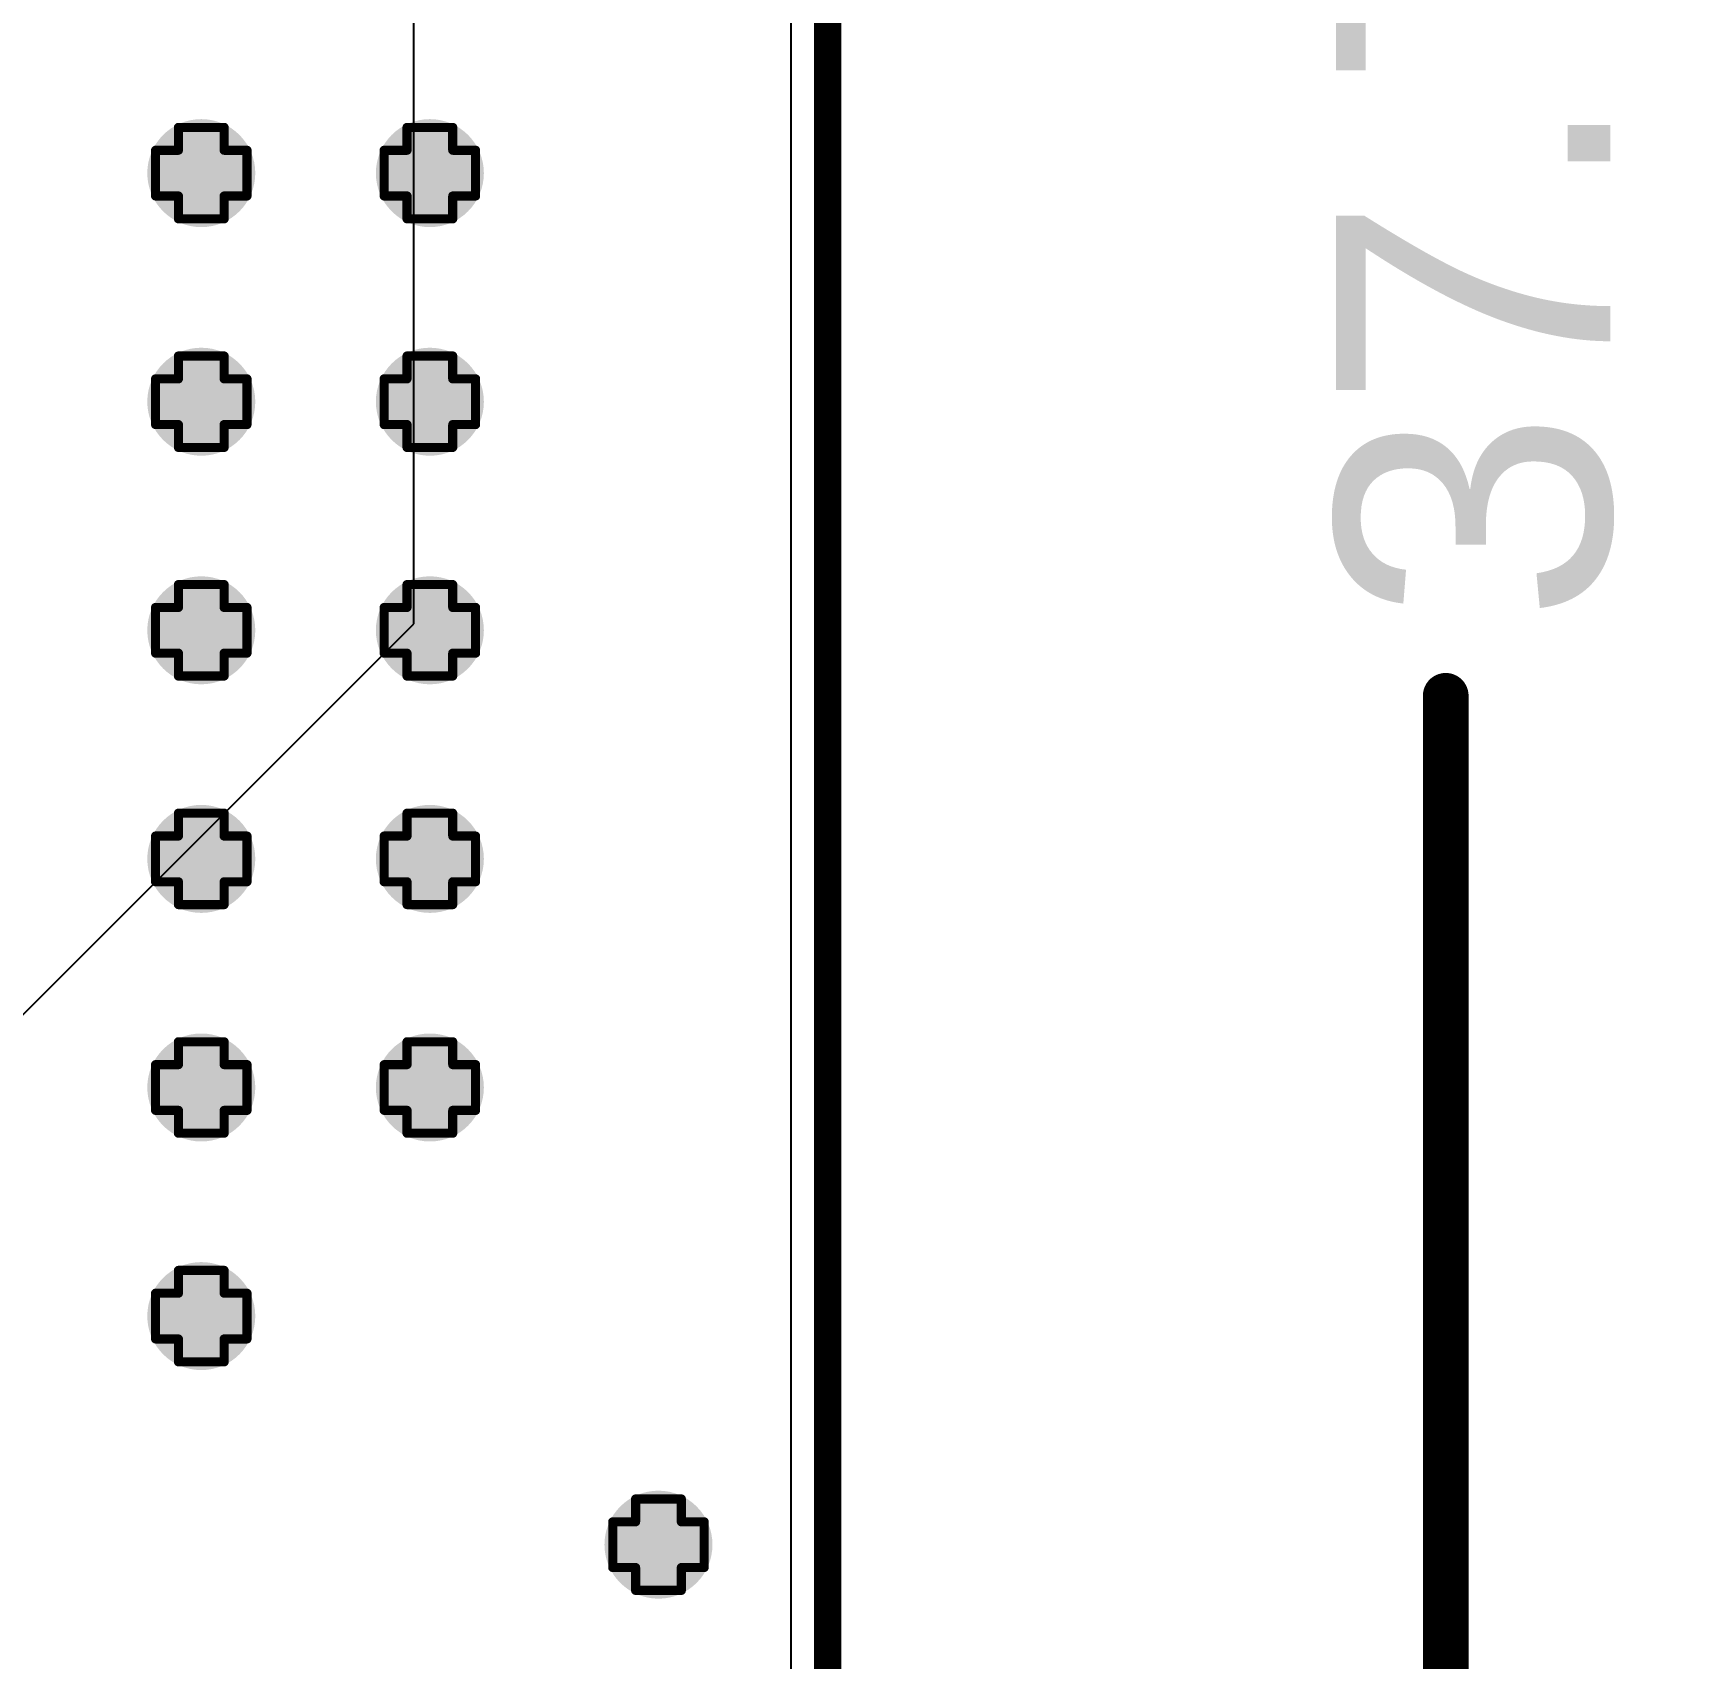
# Model space of a CAD drawing. Header units: inches. Extents: x -25 to 271, y -41 to 15.
# Drawn here: x 74.07 to 83.29, y -28.46 to -19.43 of the extents above; entities that cross this region are included whole.
import ezdxf

# ---------------------------------------------------------------- set-up
doc = ezdxf.new("R2010")
doc.units = ezdxf.units.IN
for name, color, linetype in [('Board_outline', 216, 'Continuous'), ('Bottom Layer', 5, 'Continuous'), ('Dimensions', 6, 'Continuous'), ('Drill Drawing', 1, 'Continuous'), ('Top Layer', 1, 'Continuous'), ('Via Holes', 16, 'Continuous')]:
    doc.layers.add(name, color=color, linetype=linetype)
doc.styles.add('Arial', font='', dxfattribs={"height": 0.2})
doc.styles.get('Arial').set_extended_font_data('Arial')

msp = doc.modelspace()

# ---------------------------------------------------------------- hatches: boundary and pattern name
at = {"layer": 'Bottom Layer'}
h = msp.add_hatch(color=5, dxfattribs=at)
edge = h.paths.add_edge_path()
edge.add_arc((75.0011, -20.2085), 0.3, 0, 360)
h = msp.add_hatch(color=5, dxfattribs=at)
edge = h.paths.add_edge_path()
edge.add_arc((76.2711, -20.2085), 0.3, 0, 360)
h = msp.add_hatch(color=5, dxfattribs=at)
edge = h.paths.add_edge_path()
edge.add_arc((75.0011, -21.4785), 0.3, 0, 360)
h = msp.add_hatch(color=5, dxfattribs=at)
edge = h.paths.add_edge_path()
edge.add_arc((76.2711, -21.4785), 0.3, 0, 360)
h = msp.add_hatch(color=5, dxfattribs=at)
edge = h.paths.add_edge_path()
edge.add_arc((75.0011, -22.7485), 0.3, 0, 360)
h = msp.add_hatch(color=5, dxfattribs=at)
edge = h.paths.add_edge_path()
edge.add_arc((76.2711, -22.7485), 0.3, 0, 360)
h = msp.add_hatch(color=5, dxfattribs=at)
edge = h.paths.add_edge_path()
edge.add_arc((75.0011, -24.0185), 0.3, 0, 360)
h = msp.add_hatch(color=5, dxfattribs=at)
edge = h.paths.add_edge_path()
edge.add_arc((76.2711, -24.0185), 0.3, 0, 360)
h = msp.add_hatch(color=5, dxfattribs=at)
edge = h.paths.add_edge_path()
edge.add_arc((75.0011, -25.2885), 0.3, 0, 360)
h = msp.add_hatch(color=5, dxfattribs=at)
edge = h.paths.add_edge_path()
edge.add_arc((76.2711, -25.2885), 0.3, 0, 360)
h = msp.add_hatch(color=5, dxfattribs=at)
edge = h.paths.add_edge_path()
edge.add_arc((75.0011, -26.5585), 0.3, 0, 360)
h = msp.add_hatch(color=5, dxfattribs=at)
edge = h.paths.add_edge_path()
edge.add_arc((77.5411, -27.8285), 0.3, 0, 360)
at = {"layer": 'Top Layer'}
h = msp.add_hatch(color=1, dxfattribs=at)
edge = h.paths.add_edge_path()
edge.add_arc((75.0011, -20.2085), 0.3, 0, 360)
h = msp.add_hatch(color=1, dxfattribs=at)
edge = h.paths.add_edge_path()
edge.add_arc((76.2711, -20.2085), 0.3, 0, 360)
h = msp.add_hatch(color=1, dxfattribs=at)
edge = h.paths.add_edge_path()
edge.add_arc((75.0011, -21.4785), 0.3, 0, 360)
h = msp.add_hatch(color=1, dxfattribs=at)
edge = h.paths.add_edge_path()
edge.add_arc((76.2711, -21.4785), 0.3, 0, 360)
h = msp.add_hatch(color=1, dxfattribs=at)
edge = h.paths.add_edge_path()
edge.add_arc((75.0011, -22.7485), 0.3, 0, 360)
h = msp.add_hatch(color=1, dxfattribs=at)
edge = h.paths.add_edge_path()
edge.add_arc((76.2711, -22.7485), 0.3, 0, 360)
h = msp.add_hatch(color=1, dxfattribs=at)
edge = h.paths.add_edge_path()
edge.add_arc((75.0011, -24.0185), 0.3, 0, 360)
h = msp.add_hatch(color=1, dxfattribs=at)
edge = h.paths.add_edge_path()
edge.add_arc((76.2711, -24.0185), 0.3, 0, 360)
h = msp.add_hatch(color=1, dxfattribs=at)
edge = h.paths.add_edge_path()
edge.add_arc((75.0011, -25.2885), 0.3, 0, 360)
h = msp.add_hatch(color=1, dxfattribs=at)
edge = h.paths.add_edge_path()
edge.add_arc((76.2711, -25.2885), 0.3, 0, 360)
h = msp.add_hatch(color=1, dxfattribs=at)
edge = h.paths.add_edge_path()
edge.add_arc((75.0011, -26.5585), 0.3, 0, 360)
h = msp.add_hatch(color=1, dxfattribs=at)
edge = h.paths.add_edge_path()
edge.add_arc((77.5411, -27.8285), 0.3, 0, 360)
at = {"layer": 'Via Holes'}
h = msp.add_hatch(color=7, dxfattribs=at)
edge = h.paths.add_edge_path()
edge.add_arc((75.0011, -20.2085), 0.15, 0, 360)
h = msp.add_hatch(color=7, dxfattribs=at)
edge = h.paths.add_edge_path()
edge.add_arc((76.2711, -20.2085), 0.15, 0, 360)
h = msp.add_hatch(color=7, dxfattribs=at)
edge = h.paths.add_edge_path()
edge.add_arc((75.0011, -21.4785), 0.15, 0, 360)
h = msp.add_hatch(color=7, dxfattribs=at)
edge = h.paths.add_edge_path()
edge.add_arc((76.2711, -21.4785), 0.15, 0, 360)
h = msp.add_hatch(color=7, dxfattribs=at)
edge = h.paths.add_edge_path()
edge.add_arc((75.0011, -22.7485), 0.15, 0, 360)
h = msp.add_hatch(color=7, dxfattribs=at)
edge = h.paths.add_edge_path()
edge.add_arc((76.2711, -22.7485), 0.15, 0, 360)
h = msp.add_hatch(color=7, dxfattribs=at)
edge = h.paths.add_edge_path()
edge.add_arc((75.0011, -24.0185), 0.15, 0, 360)
h = msp.add_hatch(color=7, dxfattribs=at)
edge = h.paths.add_edge_path()
edge.add_arc((76.2711, -24.0185), 0.15, 0, 360)
h = msp.add_hatch(color=7, dxfattribs=at)
edge = h.paths.add_edge_path()
edge.add_arc((75.0011, -25.2885), 0.15, 0, 360)
h = msp.add_hatch(color=7, dxfattribs=at)
edge = h.paths.add_edge_path()
edge.add_arc((76.2711, -25.2885), 0.15, 0, 360)
h = msp.add_hatch(color=7, dxfattribs=at)
edge = h.paths.add_edge_path()
edge.add_arc((75.0011, -26.5585), 0.15, 0, 360)
h = msp.add_hatch(color=7, dxfattribs=at)
edge = h.paths.add_edge_path()
edge.add_arc((77.5411, -27.8285), 0.15, 0, 360)

# ---------------------------------------------------------------- linework, layer by layer
at = {"layer": 'Board_outline', "const_width": 0.1524}
msp.add_lwpolyline([(78.4812, -32.9885), (78.4812, 2.0114)], dxfattribs=at)
at = {"layer": 'Bottom Layer'}
msp.add_line((78.2773, -12.6831), (78.2773, -32.9885), dxfattribs=at)
at = {"layer": 'Dimensions', "const_width": 0.254}
msp.add_lwpolyline([(81.915, -34.3378), (81.915, -23.1124)], dxfattribs=at)
at = {"layer": 'Dimensions', "const_width": 0.127}
msp.add_lwpolyline([(81.8515, -23.1124, 1), (81.9785, -23.1124, 1)], format="xyb", close=True, dxfattribs=at)
at = {"layer": 'Drill Drawing', "const_width": 0.0508}
for points in [[(74.8741, -20.0815), (74.8741, -19.9545)], [(74.8741, -19.9545), (75.1281, -19.9545)], [(75.1281, -20.0815), (75.1281, -19.9545)], [(76.1441, -20.0815), (76.1441, -19.9545)], [(76.1441, -19.9545), (76.3981, -19.9545)], [(76.3981, -20.0815), (76.3981, -19.9545)], [(74.7471, -20.3355), (74.7471, -20.0815)], [(74.7471, -20.0815), (74.8741, -20.0815)], [(75.1281, -20.0815), (75.2551, -20.0815)], [(75.2551, -20.3355), (75.2551, -20.0815)], [(76.0171, -20.3355), (76.0171, -20.0815)], [(76.0171, -20.0815), (76.1441, -20.0815)], [(76.3981, -20.0815), (76.5251, -20.0815)], [(76.5251, -20.3355), (76.5251, -20.0815)], [(74.7471, -20.3355), (74.8741, -20.3355)], [(74.8741, -20.4625), (74.8741, -20.3355)], [(75.1281, -20.3355), (75.2551, -20.3355)], [(75.1281, -20.4625), (75.1281, -20.3355)], [(76.0171, -20.3355), (76.1441, -20.3355)], [(76.1441, -20.4625), (76.1441, -20.3355)], [(76.3981, -20.3355), (76.5251, -20.3355)], [(76.3981, -20.4625), (76.3981, -20.3355)], [(74.8741, -20.4625), (75.1281, -20.4625)], [(76.1441, -20.4625), (76.3981, -20.4625)], [(74.8741, -21.3515), (74.8741, -21.2245)], [(74.8741, -21.2245), (75.1281, -21.2245)], [(75.1281, -21.3515), (75.1281, -21.2245)], [(76.1441, -21.3515), (76.1441, -21.2245)], [(76.1441, -21.2245), (76.3981, -21.2245)], [(76.3981, -21.3515), (76.3981, -21.2245)], [(74.7471, -21.6055), (74.7471, -21.3515)], [(74.7471, -21.3515), (74.8741, -21.3515)], [(75.1281, -21.3515), (75.2551, -21.3515)], [(75.2551, -21.6055), (75.2551, -21.3515)], [(76.0171, -21.6055), (76.0171, -21.3515)], [(76.0171, -21.3515), (76.1441, -21.3515)], [(76.3981, -21.3515), (76.5251, -21.3515)], [(76.5251, -21.6055), (76.5251, -21.3515)], [(74.7471, -21.6055), (74.8741, -21.6055)], [(74.8741, -21.7325), (74.8741, -21.6055)], [(75.1281, -21.6055), (75.2551, -21.6055)], [(75.1281, -21.7325), (75.1281, -21.6055)], [(76.0171, -21.6055), (76.1441, -21.6055)], [(76.1441, -21.7325), (76.1441, -21.6055)], [(76.3981, -21.6055), (76.5251, -21.6055)], [(76.3981, -21.7325), (76.3981, -21.6055)], [(74.8741, -21.7325), (75.1281, -21.7325)], [(76.1441, -21.7325), (76.3981, -21.7325)], [(74.8741, -22.6215), (74.8741, -22.4945)], [(74.8741, -22.4945), (75.1281, -22.4945)], [(75.1281, -22.6215), (75.1281, -22.4945)], [(76.1441, -22.6215), (76.1441, -22.4945)], [(76.1441, -22.4945), (76.3981, -22.4945)], [(76.3981, -22.6215), (76.3981, -22.4945)], [(74.7471, -22.8755), (74.7471, -22.6215)], [(74.7471, -22.6215), (74.8741, -22.6215)], [(75.1281, -22.6215), (75.2551, -22.6215)], [(75.2551, -22.8755), (75.2551, -22.6215)], [(76.0171, -22.8755), (76.0171, -22.6215)], [(76.0171, -22.6215), (76.1441, -22.6215)], [(76.3981, -22.6215), (76.5251, -22.6215)], [(76.5251, -22.8755), (76.5251, -22.6215)], [(74.7471, -22.8755), (74.8741, -22.8755)], [(74.8741, -23.0025), (74.8741, -22.8755)], [(75.1281, -22.8755), (75.2551, -22.8755)], [(75.1281, -23.0025), (75.1281, -22.8755)], [(76.0171, -22.8755), (76.1441, -22.8755)], [(76.1441, -23.0025), (76.1441, -22.8755)], [(76.3981, -22.8755), (76.5251, -22.8755)], [(76.3981, -23.0025), (76.3981, -22.8755)], [(74.8741, -23.0025), (75.1281, -23.0025)], [(76.1441, -23.0025), (76.3981, -23.0025)], [(74.8741, -23.8915), (74.8741, -23.7645)], [(74.8741, -23.7645), (75.1281, -23.7645)], [(75.1281, -23.8915), (75.1281, -23.7645)], [(76.1441, -23.8915), (76.1441, -23.7645)], [(76.1441, -23.7645), (76.3981, -23.7645)], [(76.3981, -23.8915), (76.3981, -23.7645)], [(74.7471, -24.1455), (74.7471, -23.8915)], [(74.7471, -23.8915), (74.8741, -23.8915)], [(75.1281, -23.8915), (75.2551, -23.8915)], [(75.2551, -24.1455), (75.2551, -23.8915)], [(76.0171, -24.1455), (76.0171, -23.8915)], [(76.0171, -23.8915), (76.1441, -23.8915)], [(76.3981, -23.8915), (76.5251, -23.8915)], [(76.5251, -24.1455), (76.5251, -23.8915)], [(74.7471, -24.1455), (74.8741, -24.1455)], [(74.8741, -24.2725), (74.8741, -24.1455)], [(75.1281, -24.1455), (75.2551, -24.1455)], [(75.1281, -24.2725), (75.1281, -24.1455)], [(76.0171, -24.1455), (76.1441, -24.1455)], [(76.1441, -24.2725), (76.1441, -24.1455)], [(76.3981, -24.1455), (76.5251, -24.1455)], [(76.3981, -24.2725), (76.3981, -24.1455)], [(74.8741, -24.2725), (75.1281, -24.2725)], [(76.1441, -24.2725), (76.3981, -24.2725)], [(74.8741, -25.1615), (74.8741, -25.0345)], [(74.8741, -25.0345), (75.1281, -25.0345)], [(75.1281, -25.1615), (75.1281, -25.0345)], [(76.1441, -25.1615), (76.1441, -25.0345)], [(76.1441, -25.0345), (76.3981, -25.0345)], [(76.3981, -25.1615), (76.3981, -25.0345)], [(74.7471, -25.4155), (74.7471, -25.1615)], [(74.7471, -25.1615), (74.8741, -25.1615)], [(75.1281, -25.1615), (75.2551, -25.1615)], [(75.2551, -25.4155), (75.2551, -25.1615)], [(76.0171, -25.4155), (76.0171, -25.1615)], [(76.0171, -25.1615), (76.1441, -25.1615)], [(76.3981, -25.1615), (76.5251, -25.1615)], [(76.5251, -25.4155), (76.5251, -25.1615)], [(74.7471, -25.4155), (74.8741, -25.4155)], [(74.8741, -25.5425), (74.8741, -25.4155)], [(75.1281, -25.4155), (75.2551, -25.4155)], [(75.1281, -25.5425), (75.1281, -25.4155)], [(76.0171, -25.4155), (76.1441, -25.4155)], [(76.1441, -25.5425), (76.1441, -25.4155)], [(76.3981, -25.4155), (76.5251, -25.4155)], [(76.3981, -25.5425), (76.3981, -25.4155)], [(74.8741, -25.5425), (75.1281, -25.5425)], [(76.1441, -25.5425), (76.3981, -25.5425)], [(74.8741, -26.4315), (74.8741, -26.3045)], [(74.8741, -26.3045), (75.1281, -26.3045)], [(75.1281, -26.4315), (75.1281, -26.3045)], [(74.7471, -26.6855), (74.7471, -26.4315)], [(74.7471, -26.4315), (74.8741, -26.4315)], [(75.1281, -26.4315), (75.2551, -26.4315)], [(75.2551, -26.6855), (75.2551, -26.4315)], [(74.7471, -26.6855), (74.8741, -26.6855)], [(74.8741, -26.8125), (74.8741, -26.6855)], [(75.1281, -26.6855), (75.2551, -26.6855)], [(75.1281, -26.8125), (75.1281, -26.6855)], [(74.8741, -26.8125), (75.1281, -26.8125)], [(77.4141, -27.7015), (77.4141, -27.5745)], [(77.4141, -27.5745), (77.6681, -27.5745)], [(77.6681, -27.7015), (77.6681, -27.5745)], [(77.2871, -27.9555), (77.2871, -27.7015)], [(77.2871, -27.7015), (77.4141, -27.7015)], [(77.6681, -27.7015), (77.7951, -27.7015)], [(77.7951, -27.9555), (77.7951, -27.7015)], [(77.2871, -27.9555), (77.4141, -27.9555)], [(77.4141, -28.0825), (77.4141, -27.9555)], [(77.6681, -27.9555), (77.7951, -27.9555)], [(77.6681, -28.0825), (77.6681, -27.9555)], [(77.4141, -28.0825), (77.6681, -28.0825)]]:
    msp.add_lwpolyline(points, dxfattribs=at)
at = {"layer": 'Drill Drawing', "const_width": 0.0254}
for points in [[(74.8614, -19.9545, 1), (74.8868, -19.9545, 1)], [(74.8614, -19.9545, 1), (74.8868, -19.9545, 1)], [(75.1154, -19.9545, 1), (75.1408, -19.9545, 1)], [(75.1154, -19.9545, 1), (75.1408, -19.9545, 1)], [(76.1314, -19.9545, 1), (76.1568, -19.9545, 1)], [(76.1314, -19.9545, 1), (76.1568, -19.9545, 1)], [(76.3854, -19.9545, 1), (76.4108, -19.9545, 1)], [(76.3854, -19.9545, 1), (76.4108, -19.9545, 1)], [(74.7344, -20.0815, 1), (74.7598, -20.0815, 1)], [(74.7344, -20.0815, 1), (74.7598, -20.0815, 1)], [(74.8614, -20.0815, 1), (74.8868, -20.0815, 1)], [(74.8614, -20.0815, 1), (74.8868, -20.0815, 1)], [(75.1154, -20.0815, 1), (75.1408, -20.0815, 1)], [(75.1154, -20.0815, 1), (75.1408, -20.0815, 1)], [(75.2424, -20.0815, 1), (75.2678, -20.0815, 1)], [(75.2424, -20.0815, 1), (75.2678, -20.0815, 1)], [(76.0044, -20.0815, 1), (76.0298, -20.0815, 1)], [(76.0044, -20.0815, 1), (76.0298, -20.0815, 1)], [(76.1314, -20.0815, 1), (76.1568, -20.0815, 1)], [(76.1314, -20.0815, 1), (76.1568, -20.0815, 1)], [(76.3854, -20.0815, 1), (76.4108, -20.0815, 1)], [(76.3854, -20.0815, 1), (76.4108, -20.0815, 1)], [(76.5124, -20.0815, 1), (76.5378, -20.0815, 1)], [(76.5124, -20.0815, 1), (76.5378, -20.0815, 1)], [(74.7344, -20.3355, 1), (74.7598, -20.3355, 1)], [(74.7344, -20.3355, 1), (74.7598, -20.3355, 1)], [(74.8614, -20.3355, 1), (74.8868, -20.3355, 1)], [(74.8614, -20.3355, 1), (74.8868, -20.3355, 1)], [(75.1154, -20.3355, 1), (75.1408, -20.3355, 1)], [(75.1154, -20.3355, 1), (75.1408, -20.3355, 1)], [(75.2424, -20.3355, 1), (75.2678, -20.3355, 1)], [(75.2424, -20.3355, 1), (75.2678, -20.3355, 1)], [(76.0044, -20.3355, 1), (76.0298, -20.3355, 1)], [(76.0044, -20.3355, 1), (76.0298, -20.3355, 1)], [(76.1314, -20.3355, 1), (76.1568, -20.3355, 1)], [(76.1314, -20.3355, 1), (76.1568, -20.3355, 1)], [(76.3854, -20.3355, 1), (76.4108, -20.3355, 1)], [(76.3854, -20.3355, 1), (76.4108, -20.3355, 1)], [(76.5124, -20.3355, 1), (76.5378, -20.3355, 1)], [(76.5124, -20.3355, 1), (76.5378, -20.3355, 1)], [(74.8614, -20.4625, 1), (74.8868, -20.4625, 1)], [(74.8614, -20.4625, 1), (74.8868, -20.4625, 1)], [(75.1154, -20.4625, 1), (75.1408, -20.4625, 1)], [(75.1154, -20.4625, 1), (75.1408, -20.4625, 1)], [(76.1314, -20.4625, 1), (76.1568, -20.4625, 1)], [(76.1314, -20.4625, 1), (76.1568, -20.4625, 1)], [(76.3854, -20.4625, 1), (76.4108, -20.4625, 1)], [(76.3854, -20.4625, 1), (76.4108, -20.4625, 1)], [(74.8614, -21.2245, 1), (74.8868, -21.2245, 1)], [(74.8614, -21.2245, 1), (74.8868, -21.2245, 1)], [(75.1154, -21.2245, 1), (75.1408, -21.2245, 1)], [(75.1154, -21.2245, 1), (75.1408, -21.2245, 1)], [(76.1314, -21.2245, 1), (76.1568, -21.2245, 1)], [(76.1314, -21.2245, 1), (76.1568, -21.2245, 1)], [(76.3854, -21.2245, 1), (76.4108, -21.2245, 1)], [(76.3854, -21.2245, 1), (76.4108, -21.2245, 1)], [(74.7344, -21.3515, 1), (74.7598, -21.3515, 1)], [(74.7344, -21.3515, 1), (74.7598, -21.3515, 1)], [(74.8614, -21.3515, 1), (74.8868, -21.3515, 1)], [(74.8614, -21.3515, 1), (74.8868, -21.3515, 1)], [(75.1154, -21.3515, 1), (75.1408, -21.3515, 1)], [(75.1154, -21.3515, 1), (75.1408, -21.3515, 1)], [(75.2424, -21.3515, 1), (75.2678, -21.3515, 1)], [(75.2424, -21.3515, 1), (75.2678, -21.3515, 1)], [(76.0044, -21.3515, 1), (76.0298, -21.3515, 1)], [(76.0044, -21.3515, 1), (76.0298, -21.3515, 1)], [(76.1314, -21.3515, 1), (76.1568, -21.3515, 1)], [(76.1314, -21.3515, 1), (76.1568, -21.3515, 1)], [(76.3854, -21.3515, 1), (76.4108, -21.3515, 1)], [(76.3854, -21.3515, 1), (76.4108, -21.3515, 1)], [(76.5124, -21.3515, 1), (76.5378, -21.3515, 1)], [(76.5124, -21.3515, 1), (76.5378, -21.3515, 1)], [(74.7344, -21.6055, 1), (74.7598, -21.6055, 1)], [(74.7344, -21.6055, 1), (74.7598, -21.6055, 1)], [(74.8614, -21.6055, 1), (74.8868, -21.6055, 1)], [(74.8614, -21.6055, 1), (74.8868, -21.6055, 1)], [(75.1154, -21.6055, 1), (75.1408, -21.6055, 1)], [(75.1154, -21.6055, 1), (75.1408, -21.6055, 1)], [(75.2424, -21.6055, 1), (75.2678, -21.6055, 1)], [(75.2424, -21.6055, 1), (75.2678, -21.6055, 1)], [(76.0044, -21.6055, 1), (76.0298, -21.6055, 1)], [(76.0044, -21.6055, 1), (76.0298, -21.6055, 1)], [(76.1314, -21.6055, 1), (76.1568, -21.6055, 1)], [(76.1314, -21.6055, 1), (76.1568, -21.6055, 1)], [(76.3854, -21.6055, 1), (76.4108, -21.6055, 1)], [(76.3854, -21.6055, 1), (76.4108, -21.6055, 1)], [(76.5124, -21.6055, 1), (76.5378, -21.6055, 1)], [(76.5124, -21.6055, 1), (76.5378, -21.6055, 1)], [(74.8614, -21.7325, 1), (74.8868, -21.7325, 1)], [(74.8614, -21.7325, 1), (74.8868, -21.7325, 1)], [(75.1154, -21.7325, 1), (75.1408, -21.7325, 1)], [(75.1154, -21.7325, 1), (75.1408, -21.7325, 1)], [(76.1314, -21.7325, 1), (76.1568, -21.7325, 1)], [(76.1314, -21.7325, 1), (76.1568, -21.7325, 1)], [(76.3854, -21.7325, 1), (76.4108, -21.7325, 1)], [(76.3854, -21.7325, 1), (76.4108, -21.7325, 1)], [(74.8614, -22.4945, 1), (74.8868, -22.4945, 1)], [(74.8614, -22.4945, 1), (74.8868, -22.4945, 1)], [(75.1154, -22.4945, 1), (75.1408, -22.4945, 1)], [(75.1154, -22.4945, 1), (75.1408, -22.4945, 1)], [(76.1314, -22.4945, 1), (76.1568, -22.4945, 1)], [(76.1314, -22.4945, 1), (76.1568, -22.4945, 1)], [(76.3854, -22.4945, 1), (76.4108, -22.4945, 1)], [(76.3854, -22.4945, 1), (76.4108, -22.4945, 1)], [(74.7344, -22.6215, 1), (74.7598, -22.6215, 1)], [(74.7344, -22.6215, 1), (74.7598, -22.6215, 1)], [(74.8614, -22.6215, 1), (74.8868, -22.6215, 1)], [(74.8614, -22.6215, 1), (74.8868, -22.6215, 1)], [(75.1154, -22.6215, 1), (75.1408, -22.6215, 1)], [(75.1154, -22.6215, 1), (75.1408, -22.6215, 1)], [(75.2424, -22.6215, 1), (75.2678, -22.6215, 1)], [(75.2424, -22.6215, 1), (75.2678, -22.6215, 1)], [(76.0044, -22.6215, 1), (76.0298, -22.6215, 1)], [(76.0044, -22.6215, 1), (76.0298, -22.6215, 1)], [(76.1314, -22.6215, 1), (76.1568, -22.6215, 1)], [(76.1314, -22.6215, 1), (76.1568, -22.6215, 1)], [(76.3854, -22.6215, 1), (76.4108, -22.6215, 1)], [(76.3854, -22.6215, 1), (76.4108, -22.6215, 1)], [(76.5124, -22.6215, 1), (76.5378, -22.6215, 1)], [(76.5124, -22.6215, 1), (76.5378, -22.6215, 1)], [(74.7344, -22.8755, 1), (74.7598, -22.8755, 1)], [(74.7344, -22.8755, 1), (74.7598, -22.8755, 1)], [(74.8614, -22.8755, 1), (74.8868, -22.8755, 1)], [(74.8614, -22.8755, 1), (74.8868, -22.8755, 1)], [(75.1154, -22.8755, 1), (75.1408, -22.8755, 1)], [(75.1154, -22.8755, 1), (75.1408, -22.8755, 1)], [(75.2424, -22.8755, 1), (75.2678, -22.8755, 1)], [(75.2424, -22.8755, 1), (75.2678, -22.8755, 1)], [(76.0044, -22.8755, 1), (76.0298, -22.8755, 1)], [(76.0044, -22.8755, 1), (76.0298, -22.8755, 1)], [(76.1314, -22.8755, 1), (76.1568, -22.8755, 1)], [(76.1314, -22.8755, 1), (76.1568, -22.8755, 1)], [(76.3854, -22.8755, 1), (76.4108, -22.8755, 1)], [(76.3854, -22.8755, 1), (76.4108, -22.8755, 1)], [(76.5124, -22.8755, 1), (76.5378, -22.8755, 1)], [(76.5124, -22.8755, 1), (76.5378, -22.8755, 1)], [(74.8614, -23.0025, 1), (74.8868, -23.0025, 1)], [(74.8614, -23.0025, 1), (74.8868, -23.0025, 1)], [(75.1154, -23.0025, 1), (75.1408, -23.0025, 1)], [(75.1154, -23.0025, 1), (75.1408, -23.0025, 1)], [(76.1314, -23.0025, 1), (76.1568, -23.0025, 1)], [(76.1314, -23.0025, 1), (76.1568, -23.0025, 1)], [(76.3854, -23.0025, 1), (76.4108, -23.0025, 1)], [(76.3854, -23.0025, 1), (76.4108, -23.0025, 1)], [(74.8614, -23.7645, 1), (74.8868, -23.7645, 1)], [(74.8614, -23.7645, 1), (74.8868, -23.7645, 1)], [(75.1154, -23.7645, 1), (75.1408, -23.7645, 1)], [(75.1154, -23.7645, 1), (75.1408, -23.7645, 1)], [(76.1314, -23.7645, 1), (76.1568, -23.7645, 1)], [(76.1314, -23.7645, 1), (76.1568, -23.7645, 1)], [(76.3854, -23.7645, 1), (76.4108, -23.7645, 1)], [(76.3854, -23.7645, 1), (76.4108, -23.7645, 1)], [(74.7344, -23.8915, 1), (74.7598, -23.8915, 1)], [(74.7344, -23.8915, 1), (74.7598, -23.8915, 1)], [(74.8614, -23.8915, 1), (74.8868, -23.8915, 1)], [(74.8614, -23.8915, 1), (74.8868, -23.8915, 1)], [(75.1154, -23.8915, 1), (75.1408, -23.8915, 1)], [(75.1154, -23.8915, 1), (75.1408, -23.8915, 1)], [(75.2424, -23.8915, 1), (75.2678, -23.8915, 1)], [(75.2424, -23.8915, 1), (75.2678, -23.8915, 1)], [(76.0044, -23.8915, 1), (76.0298, -23.8915, 1)], [(76.0044, -23.8915, 1), (76.0298, -23.8915, 1)], [(76.1314, -23.8915, 1), (76.1568, -23.8915, 1)], [(76.1314, -23.8915, 1), (76.1568, -23.8915, 1)], [(76.3854, -23.8915, 1), (76.4108, -23.8915, 1)], [(76.3854, -23.8915, 1), (76.4108, -23.8915, 1)], [(76.5124, -23.8915, 1), (76.5378, -23.8915, 1)], [(76.5124, -23.8915, 1), (76.5378, -23.8915, 1)], [(74.7344, -24.1455, 1), (74.7598, -24.1455, 1)], [(74.7344, -24.1455, 1), (74.7598, -24.1455, 1)], [(74.8614, -24.1455, 1), (74.8868, -24.1455, 1)], [(74.8614, -24.1455, 1), (74.8868, -24.1455, 1)], [(75.1154, -24.1455, 1), (75.1408, -24.1455, 1)], [(75.1154, -24.1455, 1), (75.1408, -24.1455, 1)], [(75.2424, -24.1455, 1), (75.2678, -24.1455, 1)], [(75.2424, -24.1455, 1), (75.2678, -24.1455, 1)], [(76.0044, -24.1455, 1), (76.0298, -24.1455, 1)], [(76.0044, -24.1455, 1), (76.0298, -24.1455, 1)], [(76.1314, -24.1455, 1), (76.1568, -24.1455, 1)], [(76.1314, -24.1455, 1), (76.1568, -24.1455, 1)], [(76.3854, -24.1455, 1), (76.4108, -24.1455, 1)], [(76.3854, -24.1455, 1), (76.4108, -24.1455, 1)], [(76.5124, -24.1455, 1), (76.5378, -24.1455, 1)], [(76.5124, -24.1455, 1), (76.5378, -24.1455, 1)], [(74.8614, -24.2725, 1), (74.8868, -24.2725, 1)], [(74.8614, -24.2725, 1), (74.8868, -24.2725, 1)], [(75.1154, -24.2725, 1), (75.1408, -24.2725, 1)], [(75.1154, -24.2725, 1), (75.1408, -24.2725, 1)], [(76.1314, -24.2725, 1), (76.1568, -24.2725, 1)], [(76.1314, -24.2725, 1), (76.1568, -24.2725, 1)], [(76.3854, -24.2725, 1), (76.4108, -24.2725, 1)], [(76.3854, -24.2725, 1), (76.4108, -24.2725, 1)], [(74.8614, -25.0345, 1), (74.8868, -25.0345, 1)], [(74.8614, -25.0345, 1), (74.8868, -25.0345, 1)], [(75.1154, -25.0345, 1), (75.1408, -25.0345, 1)], [(75.1154, -25.0345, 1), (75.1408, -25.0345, 1)], [(76.1314, -25.0345, 1), (76.1568, -25.0345, 1)], [(76.1314, -25.0345, 1), (76.1568, -25.0345, 1)], [(76.3854, -25.0345, 1), (76.4108, -25.0345, 1)], [(76.3854, -25.0345, 1), (76.4108, -25.0345, 1)], [(74.7344, -25.1615, 1), (74.7598, -25.1615, 1)], [(74.7344, -25.1615, 1), (74.7598, -25.1615, 1)], [(74.8614, -25.1615, 1), (74.8868, -25.1615, 1)], [(74.8614, -25.1615, 1), (74.8868, -25.1615, 1)], [(75.1154, -25.1615, 1), (75.1408, -25.1615, 1)], [(75.1154, -25.1615, 1), (75.1408, -25.1615, 1)], [(75.2424, -25.1615, 1), (75.2678, -25.1615, 1)], [(75.2424, -25.1615, 1), (75.2678, -25.1615, 1)], [(76.0044, -25.1615, 1), (76.0298, -25.1615, 1)], [(76.0044, -25.1615, 1), (76.0298, -25.1615, 1)], [(76.1314, -25.1615, 1), (76.1568, -25.1615, 1)], [(76.1314, -25.1615, 1), (76.1568, -25.1615, 1)], [(76.3854, -25.1615, 1), (76.4108, -25.1615, 1)], [(76.3854, -25.1615, 1), (76.4108, -25.1615, 1)], [(76.5124, -25.1615, 1), (76.5378, -25.1615, 1)], [(76.5124, -25.1615, 1), (76.5378, -25.1615, 1)], [(74.7344, -25.4155, 1), (74.7598, -25.4155, 1)], [(74.7344, -25.4155, 1), (74.7598, -25.4155, 1)], [(74.8614, -25.4155, 1), (74.8868, -25.4155, 1)], [(74.8614, -25.4155, 1), (74.8868, -25.4155, 1)], [(75.1154, -25.4155, 1), (75.1408, -25.4155, 1)], [(75.1154, -25.4155, 1), (75.1408, -25.4155, 1)], [(75.2424, -25.4155, 1), (75.2678, -25.4155, 1)], [(75.2424, -25.4155, 1), (75.2678, -25.4155, 1)], [(76.0044, -25.4155, 1), (76.0298, -25.4155, 1)], [(76.0044, -25.4155, 1), (76.0298, -25.4155, 1)], [(76.1314, -25.4155, 1), (76.1568, -25.4155, 1)], [(76.1314, -25.4155, 1), (76.1568, -25.4155, 1)], [(76.3854, -25.4155, 1), (76.4108, -25.4155, 1)], [(76.3854, -25.4155, 1), (76.4108, -25.4155, 1)], [(76.5124, -25.4155, 1), (76.5378, -25.4155, 1)], [(76.5124, -25.4155, 1), (76.5378, -25.4155, 1)], [(74.8614, -25.5425, 1), (74.8868, -25.5425, 1)], [(74.8614, -25.5425, 1), (74.8868, -25.5425, 1)], [(75.1154, -25.5425, 1), (75.1408, -25.5425, 1)], [(75.1154, -25.5425, 1), (75.1408, -25.5425, 1)], [(76.1314, -25.5425, 1), (76.1568, -25.5425, 1)], [(76.1314, -25.5425, 1), (76.1568, -25.5425, 1)], [(76.3854, -25.5425, 1), (76.4108, -25.5425, 1)], [(76.3854, -25.5425, 1), (76.4108, -25.5425, 1)], [(74.8614, -26.3045, 1), (74.8868, -26.3045, 1)], [(74.8614, -26.3045, 1), (74.8868, -26.3045, 1)], [(75.1154, -26.3045, 1), (75.1408, -26.3045, 1)], [(75.1154, -26.3045, 1), (75.1408, -26.3045, 1)], [(74.7344, -26.4315, 1), (74.7598, -26.4315, 1)], [(74.7344, -26.4315, 1), (74.7598, -26.4315, 1)], [(74.8614, -26.4315, 1), (74.8868, -26.4315, 1)], [(74.8614, -26.4315, 1), (74.8868, -26.4315, 1)], [(75.1154, -26.4315, 1), (75.1408, -26.4315, 1)], [(75.1154, -26.4315, 1), (75.1408, -26.4315, 1)], [(75.2424, -26.4315, 1), (75.2678, -26.4315, 1)], [(75.2424, -26.4315, 1), (75.2678, -26.4315, 1)], [(74.7344, -26.6855, 1), (74.7598, -26.6855, 1)], [(74.7344, -26.6855, 1), (74.7598, -26.6855, 1)], [(74.8614, -26.6855, 1), (74.8868, -26.6855, 1)], [(74.8614, -26.6855, 1), (74.8868, -26.6855, 1)], [(75.1154, -26.6855, 1), (75.1408, -26.6855, 1)], [(75.1154, -26.6855, 1), (75.1408, -26.6855, 1)], [(75.2424, -26.6855, 1), (75.2678, -26.6855, 1)], [(75.2424, -26.6855, 1), (75.2678, -26.6855, 1)], [(74.8614, -26.8125, 1), (74.8868, -26.8125, 1)], [(74.8614, -26.8125, 1), (74.8868, -26.8125, 1)], [(75.1154, -26.8125, 1), (75.1408, -26.8125, 1)], [(75.1154, -26.8125, 1), (75.1408, -26.8125, 1)], [(77.4014, -27.5745, 1), (77.4268, -27.5745, 1)], [(77.4014, -27.5745, 1), (77.4268, -27.5745, 1)], [(77.6554, -27.5745, 1), (77.6808, -27.5745, 1)], [(77.6554, -27.5745, 1), (77.6808, -27.5745, 1)], [(77.2744, -27.7015, 1), (77.2998, -27.7015, 1)], [(77.2744, -27.7015, 1), (77.2998, -27.7015, 1)], [(77.4014, -27.7015, 1), (77.4268, -27.7015, 1)], [(77.4014, -27.7015, 1), (77.4268, -27.7015, 1)], [(77.6554, -27.7015, 1), (77.6808, -27.7015, 1)], [(77.6554, -27.7015, 1), (77.6808, -27.7015, 1)], [(77.7824, -27.7015, 1), (77.8078, -27.7015, 1)], [(77.7824, -27.7015, 1), (77.8078, -27.7015, 1)], [(77.2744, -27.9555, 1), (77.2998, -27.9555, 1)], [(77.2744, -27.9555, 1), (77.2998, -27.9555, 1)], [(77.4014, -27.9555, 1), (77.4268, -27.9555, 1)], [(77.4014, -27.9555, 1), (77.4268, -27.9555, 1)], [(77.6554, -27.9555, 1), (77.6808, -27.9555, 1)], [(77.6554, -27.9555, 1), (77.6808, -27.9555, 1)], [(77.7824, -27.9555, 1), (77.8078, -27.9555, 1)], [(77.7824, -27.9555, 1), (77.8078, -27.9555, 1)], [(77.4014, -28.0825, 1), (77.4268, -28.0825, 1)], [(77.4014, -28.0825, 1), (77.4268, -28.0825, 1)], [(77.6554, -28.0825, 1), (77.6808, -28.0825, 1)], [(77.6554, -28.0825, 1), (77.6808, -28.0825, 1)]]:
    msp.add_lwpolyline(points, format="xyb", close=True, dxfattribs=at)
at = {"layer": 'Top Layer'}
for p, q in [((78.2773, -12.6831), (78.2773, -32.9885)), ((76.1822, -22.7117), (76.1822, -15.0396)), ((78.2773, -15.0396), (78.2773, -32.9885)), ((70.9003, -27.9936), (76.1822, -22.7117))]:
    msp.add_line(p, q, dxfattribs=at)

# ---------------------------------------------------------------- texts
at = {"layer": 'Dimensions', "style": 'Arial'}
msp.add_text('37.79 (mm)', height=1.524, rotation=90, dxfattribs=at).set_placement((82.8292, -22.706))

doc.saveas('drawing.dxf')
